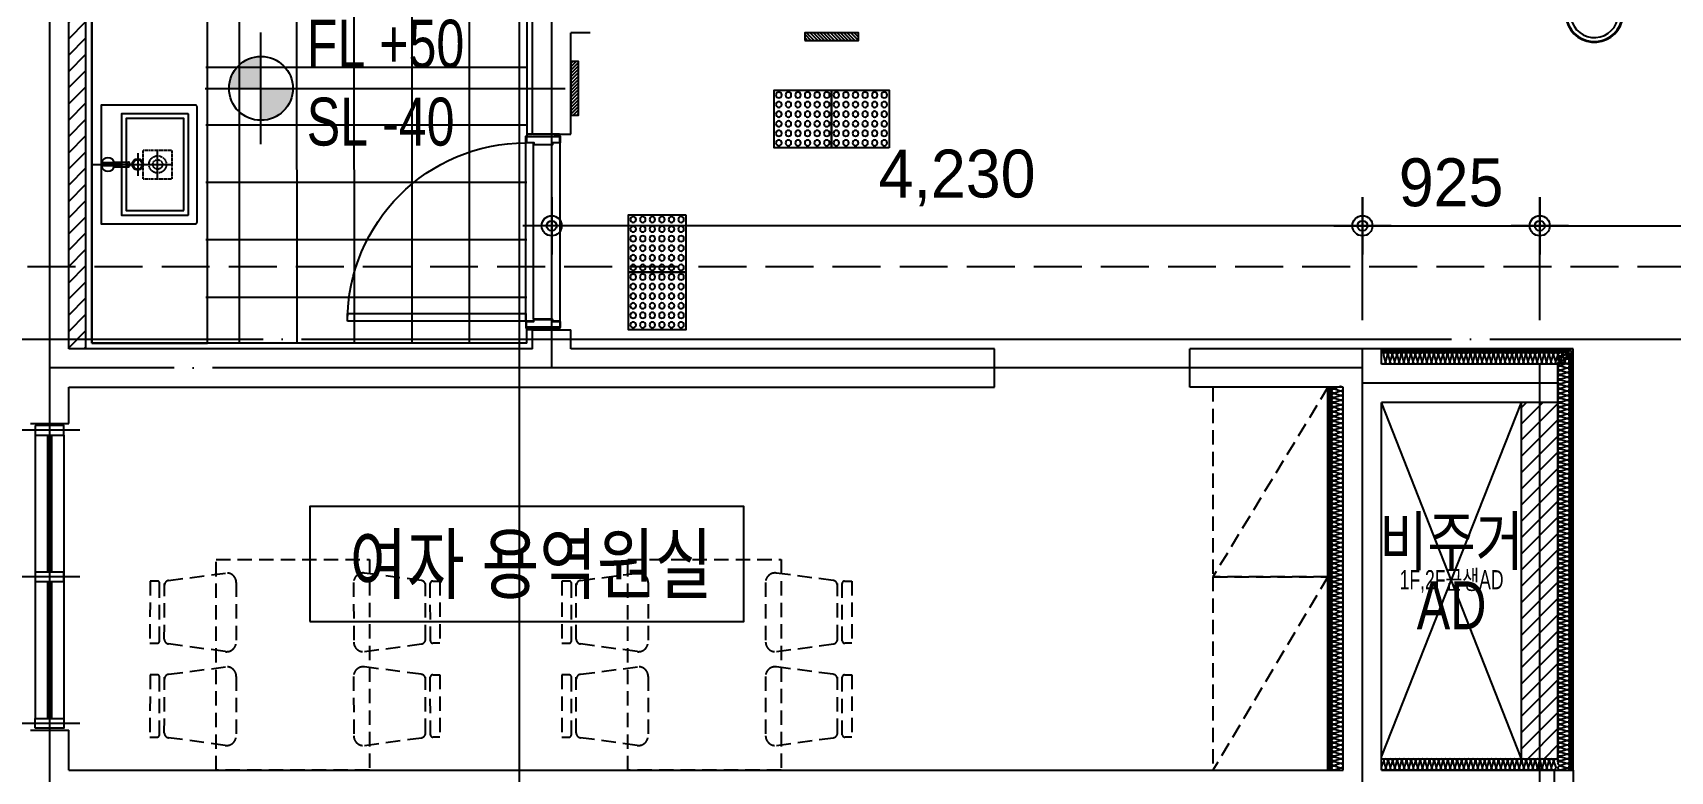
# Model space of a CAD drawing. Header units: millimetres. Extents: x 0 to 1390178, y 0 to 110113.
# Drawn here: x 523035 to 531578, y 28526 to 32381 of the extents above; entities that cross this region are included whole.
import ezdxf
from ezdxf.enums import TextEntityAlignment as Align
from ezdxf.xclip import XClip

# ---------------------------------------------------------------- set-up
doc = ezdxf.new("R2010")
doc.units = ezdxf.units.MM
doc.header["$LTSCALE"] = 100
doc.header["$XCLIPFRAME"] = 0
for name, pattern in [('HID2', [3.5, 2.5, -1]), ('X - 평면도$0$CEN', [62, 60, -1, 0, -1]), ('X - 평면도$0$HID', [1.5, 1, -0.5]), ('X - 평면도$0$HIDDEN', [0.375, 0.25, -0.125])]:
    doc.linetypes.add(name, pattern=pattern)
doc.layers.get('DEFPOINTS').update_dxf_attribs({"color": 145})
for name, color, linetype in [('AA-MKXS', 7, 'Continuous'), ('AA-XXXX-SYMB', 7, 'Continuous'), ('AA-XXXX-TEXT', 3, 'Continuous'), ('DIM', 7, 'Continuous'), ('ROM', 7, 'Continuous'), ('sm3', 3, 'HID2'), ('X - 평면도$0$$0$_led', 4, 'Continuous'), ('X - 평면도$0$A-ETC', 7, 'Continuous'), ('X - 평면도$0$A-FIN', 8, 'Continuous'), ('X - 평면도$0$A-INS', 9, 'Continuous'), ('X - 평면도$0$A-TILE', 253, 'Continuous'), ('X - 평면도$0$A-WALB', 3, 'Continuous'), ('X - 평면도$0$AA-DWXM-WIND', 4, 'Continuous'), ('X - 평면도$0$AA-WAXM-CONC', 2, 'Continuous'), ('X - 평면도$0$AA-XXXX-253', 253, 'Continuous'), ('X - 평면도$0$AA-XXXX-CNTL', 1, 'X - 평면도$0$CEN'), ('X - 평면도$0$AA-XXXX-FINL', 6, 'Continuous'), ('X - 평면도$0$AA-XXXX-FUR', 8, 'Continuous'), ('X - 평면도$0$AA-XXXX-PAT3', 8, 'Continuous'), ('X - 평면도$0$AA-XXXX-PATT', 8, 'Continuous'), ('X - 평면도$0$CEN', 1, 'X - 평면도$0$CEN'), ('X - 평면도$0$TOIL', 4, 'Continuous'), ('X - 평면도$0$점형블럭', 8, 'Continuous')]:
    doc.layers.add(name, color=color, linetype=linetype)
doc.layers.add('X - 평면도$0$A-door', color=4, linetype='Continuous', lineweight=25)
doc.layers.add('X - 평면도$0$A-GUIDE TEXT', color=67, linetype='Continuous', plot=False)
doc.layers.add('X - 평면도$0$DEFPOINT', color=163, linetype='Continuous', plot=False)
doc.styles.add('HAUD01', font='Dotum.ttf')
doc.styles.add('X - 평면도$0$HAUD01', font='Dotum.ttf')
doc.dimstyles.new('HAUD-80', dxfattribs={"dimscale": 100, "dimtxt": 2.5, "dimasz": 0.5, "dimexe": 0, "dimexo": 1.5, "dimgap": 1, "dimtad": 1, "dimdec": 0, "dimdsep": 46, "dimlunit": 6, "dimtxsty": 'HAUD01', "dimblk": 'Z_DOT', "dimcen": 2.5, "dimdle": 1.5, "dimclrd": 7, "dimclre": 7, "dimclrt": 4, "dimadec": 0, "dimazin": 0, "dimtfac": 1, "dimtdec": 0, "dimtix": 1, "dimtmove": 2, "dimatfit": 3, "dimfxl": 1, "dimtvp": 1, "dimtolj": 1, "dimtzin": 0, "dimarcsym": 0})
pattern_1 = [(45, (0, 3e-11), (-42.426407, 42.426407), [])]

# ---------------------------------------------------------------- blocks, each defined once
blk = doc.blocks.new('X - 평면도$0$A$C0632bc23')
at = {"layer": 'X - 평면도$0$AA-XXXX-PAT3', "linetype": 'X - 평면도$0$HIDDEN', "ltscale": 3}
for points in [[(75.7, 966, -0.375902), (97.4, 990.7), (394.2, 1029.6, -0.453592), (450.7, 979.9), (450, 669.2, -0.453592), (393.3, 619.7), (96.7, 659.9, -0.375902), (75, 684.8), (75.7, 975.4)], [(1437.8, 966, 0.375902), (1416, 990.7), (1119.2, 1029.6, 0.453592), (1062.7, 979.9), (1063.4, 669.2, 0.453592), (1120.1, 619.7), (1416.7, 659.9, 0.375902), (1438.4, 684.8), (1437.7, 975.4)], [(75.7, 476.3, -0.375902), (97.4, 501), (394.2, 539.9, -0.453592), (450.7, 490.2), (450, 179.5, -0.453592), (393.3, 130), (96.7, 170.2, -0.375902), (75, 195.1), (75.7, 485.7)], [(1437.8, 476.3, 0.375902), (1416, 501), (1119.2, 539.9, 0.453592), (1062.7, 490.2), (1063.4, 179.5, 0.453592), (1120.1, 130), (1416.7, 170.2, 0.375902), (1438.4, 195.1), (1437.7, 485.7)]]:
    blk.add_lwpolyline(points, format="xyb", dxfattribs=at)
blk.add_lwpolyline([(344.9, 0), (344.9, 1100), (1144.9, 1100), (1144.9, 0)], close=True, dxfattribs=at)
for points in [[(50.7, 975.4, 0.414214), (38.2, 988), (0.7, 988), (0, 663), (37.5, 663, 0.414214), (50, 675.4)], [(1462.7, 975.4, -0.414214), (1475.2, 988), (1512.7, 988), (1513.4, 663), (1475.9, 663, -0.414214), (1463.4, 675.4)], [(50.7, 485.7, 0.414214), (38.2, 498.3), (0.7, 498.4), (0, 173.4), (37.5, 173.3, 0.414214), (50, 185.7)], [(1462.7, 485.7, -0.414214), (1475.2, 498.3), (1512.7, 498.4), (1513.4, 173.4), (1475.9, 173.3, -0.414214), (1463.4, 185.7)]]:
    blk.add_lwpolyline(points, format="xyb", close=True, dxfattribs=at)
blk = doc.blocks.new('X - 평면도$0$A$C6B957963')
at = {"layer": 'X - 평면도$0$AA-XXXX-PAT3', "linetype": 'X - 평면도$0$HIDDEN', "ltscale": 3}
for points in [[(75.7, 966, -0.375902), (97.4, 990.7), (394.2, 1029.6, -0.453592), (450.7, 979.9), (450, 669.2, -0.453592), (393.3, 619.7), (96.7, 659.9, -0.375902), (75.1, 684.8), (75.7, 975.4)], [(1437.8, 966, 0.375902), (1416, 990.7), (1119.2, 1029.6, 0.453592), (1062.7, 979.9), (1063.4, 669.2, 0.453592), (1120.1, 619.7), (1416.8, 659.9, 0.375902), (1438.4, 684.8), (1437.7, 975.4)], [(75.7, 476.3, -0.375902), (97.4, 501), (394.2, 539.9, -0.453592), (450.7, 490.2), (450, 179.5, -0.453592), (393.3, 130), (96.7, 170.2, -0.375902), (75.1, 195.1), (75.7, 485.7)], [(1437.8, 476.3, 0.375902), (1416, 501), (1119.2, 539.9, 0.453592), (1062.7, 490.2), (1063.4, 179.5, 0.453592), (1120.1, 130), (1416.8, 170.2, 0.375902), (1438.4, 195.1), (1437.7, 485.7)]]:
    blk.add_lwpolyline(points, format="xyb", dxfattribs=at)
blk.add_lwpolyline([(344.9, 0), (344.9, 1100), (1144.9, 1100), (1144.9, 0)], close=True, dxfattribs=at)
for points in [[(50.7, 975.4, 0.414214), (38.2, 988), (0.7, 988), (0, 663), (37.5, 663, 0.414214), (50, 675.4)], [(1462.7, 975.4, -0.414214), (1475.2, 988), (1512.7, 988), (1513.4, 663), (1475.9, 663, -0.414214), (1463.4, 675.4)], [(50.7, 485.7, 0.414214), (38.2, 498.3), (0.7, 498.4), (0, 173.4), (37.5, 173.3, 0.414214), (50, 185.7)], [(1462.7, 485.7, -0.414214), (1475.2, 498.3), (1512.7, 498.4), (1513.4, 173.4), (1475.9, 173.3, -0.414214), (1463.4, 185.7)]]:
    blk.add_lwpolyline(points, format="xyb", close=True, dxfattribs=at)
blk = doc.blocks.new('X - 평면도$0$insul1')
blk.add_lwpolyline([(0, 0.25, 1.344031), (0.35, 0.25), (0.2, 0.75, -1.344031), (0.55, 0.75), (0.4, 0.25)], format="xyb")
blk = doc.blocks.new('X - 평면도$0$A$C4D1409A3')
at = {"layer": 'X - 평면도$0$점형블럭', "color": 9}
blk.add_lwpolyline([(0, 0), (300, 0), (300, 300), (0, 300)], close=True, dxfattribs=at)
at = {"layer": 'X - 평면도$0$점형블럭', "color": 252}
for centre in [(25, 275), (75, 275), (125, 275), (175, 275), (225, 275), (275, 275), (25, 225), (25, 175), (75, 225), (75, 175), (125, 225), (125, 175), (175, 225), (175, 175), (225, 225), (225, 175), (275, 225), (275, 175), (25, 125), (25, 75), (75, 125), (75, 75), (125, 125), (125, 75), (175, 125), (175, 75), (225, 125), (225, 75), (275, 125), (275, 75), (25, 25), (75, 25), (125, 25), (175, 25), (225, 25), (275, 25)]:
    blk.add_circle(centre, 15, dxfattribs=at)
blk = doc.blocks.new('X - 평면도$0$2F PL')
at = {"layer": 'X - 평면도$0$AA-WAXM-CONC'}
for p, q in [((-44167.2, 13420.9), (-44167.2, 19280.9)), ((-41747.2, 14540.9), (-41747.2, 19020.9)), ((-41447.2, 15070.9), (-41547.2, 15070.9)), ((-41547.2, 14540.9), (-41547.2, 15070.9)), ((-41747.2, 14540.9), (-41547.2, 14540.9)), ((-41747.2, 13420.9), (-41747.2, 13520.9)), ((-41747.2, 13520.9), (-41547.2, 13520.9)), ((-41547.2, 13420.9), (-41547.2, 13520.9)), ((-41747.2, 13420.9), (-44167.2, 13420.9)), ((-39337.2, 13420.9), (-41547.2, 13420.9)), ((-39337.2, 13220.9), (-39337.2, 13420.9)), ((-37317.2, 13420.9), (-38317.2, 13420.9)), ((-38317.2, 13220.9), (-38317.2, 13420.9)), ((-37317.2, 13340.9), (-37317.2, 13420.9)), ((-36397.2, 13340.9), (-37317.2, 13340.9)), ((-36397.2, 13140.9), (-36397.2, 13340.9)), ((-44167.2, 13220.9), (-39337.2, 13220.9)), ((-44167.2, 13030.9), (-44167.2, 13220.9)), ((-37517.2, 13220.9), (-38317.2, 13220.9)), ((-37517.2, 11220.9), (-37517.2, 13220.9)), ((-37317.2, 11220.9), (-37317.2, 13140.9)), ((-36397.2, 13140.9), (-37317.2, 13140.9)), ((-44367.2, 13030.9), (-44167.2, 13030.9)), ((-44367.2, 11430.9), (-44167.2, 11430.9)), ((-44167.2, 11220.9), (-44167.2, 11430.9)), ((-44167.2, 11220.9), (-42807.2, 11220.9)), ((-40817.2, 11220.9), (-37517.2, 11220.9)), ((-37317.2, 11220.9), (-36317.2, 11220.9)), ((-36317.2, 11220.9), (-36317.2, 10920.9))]:
    blk.add_line(p, q, dxfattribs=at)
blk = doc.blocks.new('X - 평면도$0$2F_COL')
at = {"layer": 'X - 평면도$0$AA-WAXM-CONC'}
blk.add_line((-86178, -44676.9), (-84178, -44676.9), dxfattribs=at)
blk = doc.blocks.new('X - 평면도$0$$0$20201005.211729')
at = {"layer": 'X - 평면도$0$$0$_led'}
h = blk.add_hatch(dxfattribs=at)
h.set_pattern_fill('ANSI31', color=256, scale=100, angle=180, style=0)
h.set_pattern_definition([(135, (6492677.78, 1750075.901), (8.838834765, 8.838834765), [])])
h.paths.add_polyline_path([(0, -40), (0, 0), (280, 0), (280, -40)])
blk.add_lwpolyline([(280, 0), (0, 0), (0, -40), (280, -40)], close=True, dxfattribs=at)
blk = doc.blocks.new('X - 평면도$0$A$Cc24bd8dd')
at = {"layer": 'X - 평면도$0$TOIL', "linetype": 'Continuous'}
for p, q in [((-225.1, 5.5), (-293.2, 5.5)), ((-226.3, 9.5), (-151.7, 9.5)), ((-224.2, 5.5), (-225.1, 5.5)), ((-224.2, -10.5), (-224.2, 5.5)), ((-190.2, 2), (-224.2, 2)), ((-190.2, 2), (-190.2, -7)), ((-225.1, -10.5), (-293.2, -10.5)), ((-226.3, -14.5), (-151.7, -14.5)), ((-224.2, -10.5), (-225.1, -10.5)), ((-190.2, -7), (-224.2, -7))]:
    blk.add_line(p, q, dxfattribs=at)
at = {"layer": 'X - 평면도$0$TOIL', "color": 1, "linetype": 'Continuous'}
for p, q in [((-103.9, 56.6), (-103.9, -61.5)), ((-349.2, -2.5), (-44.9, -2.5))]:
    blk.add_line(p, q, dxfattribs=at)
at = {"layer": 'X - 평면도$0$TOIL', "linetype": 'Continuous'}
for points in [[(205.8, -302.5), (205.8, 297.5), (205.8, 298.7), (205.5, 299.9), (205.2, 301.1), (204.7, 302.2), (204.1, 303.2), (203.3, 304.1), (202.5, 305), (201.5, 305.7), (200.5, 306.4), (199.4, 306.9), (198.2, 307.2), (197, 307.4), (195.8, 307.5), (-294.2, 307.5), (-294.2, -312.5), (195.8, -312.5), (197, -312.4), (198.2, -312.2), (199.4, -311.8), (200.5, -311.3), (201.5, -310.7), (202.5, -310), (203.3, -309.1), (204.1, -308.2), (204.7, -307.1), (205.2, -306), (205.5, -304.9), (205.8, -303.7), (205.8, -302.5)], [(160.8, -262.5), (160.8, 257.5), (160.8, 258.1), (160.7, 258.7), (160.5, 259.3), (160.3, 259.8), (159.9, 260.3), (159.6, 260.8), (159.1, 261.3), (158.7, 261.6), (158.1, 261.9), (157.6, 262.2), (157, 262.4), (156.4, 262.5), (155.8, 262.5), (-189.1, 262.5), (-189.1, -267.5), (155.8, -267.5), (156.4, -267.5), (157, -267.3), (157.6, -267.2), (158.1, -266.9), (158.7, -266.6), (159.1, -266.2), (159.6, -265.8), (159.9, -265.3), (160.3, -264.8), (160.5, -264.3), (160.7, -263.7), (160.8, -263.1), (160.8, -262.5)], [(135.8, -242.5), (135.8, 237.5), (-164.1, 237.5), (-164.1, -242.5), (135.8, -242.5)]]:
    blk.add_lwpolyline(points, dxfattribs=at)
for centre, radius in [((-104, -2.5), 29), ((-103.9, -2.5), 24)]:
    blk.add_circle(centre, radius, dxfattribs=at)
for centre, radius, start, end in [((-259.2, -2.5), 35, 13.21293, 166.78697), ((-175.5, -2.5), 19, 320.75387, 39.24603), ((-151.7, 4.5), 5, 25.2604, 89.99995), ((-161.2, -2.5), 16.7, 326.84543, 33.15447), ((-259.2, -2.5), 35, 193.21293, 346.78697), ((-151.7, -9.5), 5, 269.99995, 334.7395)]:
    blk.add_arc(centre, radius, start, end, dxfattribs=at)
blk = doc.blocks.new('X - 평면도$0$A$C7ef311cd')
at = {"layer": 'X - 평면도$0$A-ETC', "linetype": 'X - 평면도$0$HID', "ltscale": 0.05}
for p, q in [((29, 77.5), (179, 77.5)), ((29, -72.5), (29, 77.5)), ((179, -72.5), (179, 77.5)), ((29, -72.5), (179, -72.5))]:
    blk.add_line(p, q, dxfattribs=at)
at = {"layer": 'X - 평면도$0$A-ETC', "color": 1, "linetype": 'Continuous', "ltscale": 0.05}
for p, q in [((29, 2.5), (179, 2.5)), ((104, -72.5), (104, 77.5))]:
    blk.add_line(p, q, dxfattribs=at)
at = {"layer": 'X - 평면도$0$A-ETC', "linetype": 'X - 평면도$0$HID', "ltscale": 0.05}
for radius in [45, 25]:
    blk.add_circle((104, 2.5), radius, dxfattribs=at)
blk = doc.blocks.new('X - 평면도$0$D1000')
at = {"layer": 'X - 평면도$0$A-door', "color": 9}
for p, q in [((0, 0), (0, -930)), ((180, 0), (180, -930)), ((40, -10), (40, -920))]:
    blk.add_line(p, q, dxfattribs=at)
at = {"layer": 'X - 평면도$0$A-door'}
for points in [[(-930, 0), (-930, -40), (0, -40), (0, 0)], [(30, 33.4), (1.6, 33.4), (1.6, 1.6), (41.6, 1.6), (41.6, -8.4), (138.4, -8.4), (138.4, 1.6), (178.4, 1.6), (178.4, 33.4), (150, 33.4), (150, 35), (180, 35), (180, 0), (140, 0), (140, -10), (40, -10), (40, 0), (0, 0), (0, 35), (30, 35)], [(30, -963.4), (1.6, -963.4), (1.6, -931.6), (41.6, -931.6), (41.6, -921.6), (138.4, -921.6), (138.4, -931.6), (178.4, -931.6), (178.4, -963.4), (150, -963.4), (150, -965), (180, -965), (180, -930), (140, -930), (140, -920), (40, -920), (40, -930), (0, -930), (0, -965), (30, -965)]]:
    blk.add_lwpolyline(points, close=True, dxfattribs=at)
at = {"layer": 'X - 평면도$0$A-door', "color": 8}
for points in [[(1.6, 1.6), (1.6, 33.4), (178.4, 33.4), (178.4, 1.6), (176.8, 1.6), (176.8, 31.8), (3.2, 31.8), (3.2, 1.6)], [(1.6, -931.6), (1.6, -963.4), (178.4, -963.4), (178.4, -931.6), (176.8, -931.6), (176.8, -961.8), (3.2, -961.8), (3.2, -931.6)]]:
    blk.add_lwpolyline(points, close=True, dxfattribs=at)
at = {"layer": 'X - 평면도$0$A-door', "color": 1}
blk.add_arc((0, 0), 930, 180, 270, dxfattribs=at)
at = {"layer": 'X - 평면도$0$A-GUIDE TEXT'}
for p, q in [((175, 45), (5, 45)), ((175, -975), (5, -975))]:
    blk.add_line(p, q, dxfattribs=at)
blk = doc.blocks.new('X - 평면도', base_point=(-475.4, -286.7))
at = {"layer": 'X - 평면도$0$AA-XXXX-PATT'}
h = blk.add_hatch(dxfattribs=at)
h.set_pattern_fill('_USER', color=256, scale=60, angle=45, style=0, pattern_type=0)
h.set_pattern_definition(pattern_1)
h.paths.add_polyline_path([(795522, 52323.1), (795522, 52413.1), (794472.1, 52413.1), (794472, 46623.1), (794562, 46623.1), (794562, 52323.1)])
h = blk.add_hatch(dxfattribs=at)
h.set_pattern_fill('_USER', color=256, scale=60, angle=45, style=0, pattern_type=0)
h.set_pattern_definition(pattern_1)
h.paths.add_polyline_path([(802242, 46343.1), (802051.6, 46343.1), (802052, 44483.1), (802242, 44483.1)])
at = {"layer": 'X - 평면도$0$A-FIN'}
for p, q in [((794592, 46653.1), (794592, 52293.1)), ((796862, 46653.1), (796862, 46733.1)), ((796862, 46653.1), (794592, 46653.1)), ((802322, 46623.1), (801322, 46623.1)), ((802312, 46613.1), (801322, 46613.1)), ((802312, 44423.1), (802312, 46613.1)), ((802322, 44423.1), (802322, 46623.1)), ((801042, 44423.1), (801042, 46423.1)), ((801052, 44423.1), (801052, 46423.1))]:
    blk.add_line(p, q, dxfattribs=at)
blk.add_lwpolyline([(794592, 52293.1), (795492, 52293.1), (795492, 52193.1), (796862, 52193.1), (796862, 47731.5)], dxfattribs=at)
at = {"layer": 'X - 평면도$0$A-INS'}
for p, q in [((802302, 46603.1), (801322, 46603.1)), ((802302, 44423.1), (802302, 46603.1)), ((801062, 44423.1), (801062, 46423.1)), ((801322, 44483.1), (802052, 44483.1))]:
    blk.add_line(p, q, dxfattribs=at)
for points in [[(802302, 46603.1, 0.500912), (802291.3, 46588.9), (802300.6, 46557.3, -1.337394), (802279.3, 46557.3), (802288.6, 46588.9, 1.337394), (802267.3, 46588.9), (802276.6, 46557.3, -1.337394), (802255.3, 46557.3), (802264.6, 46588.9, 1.337394), (802243.3, 46588.9), (802252.6, 46557.3, -1.337394), (802231.3, 46557.3), (802240.6, 46588.9, 1.337394), (802219.3, 46588.9), (802228.6, 46557.3, -1.337394), (802207.3, 46557.3), (802216.6, 46588.9, 1.337394), (802195.3, 46588.9), (802204.6, 46557.3, -1.337394), (802183.3, 46557.3), (802192.6, 46588.9, 1.337394), (802171.3, 46588.9), (802180.6, 46557.3, -1.337394), (802159.3, 46557.3), (802168.6, 46588.9, 1.337394), (802147.3, 46588.9), (802156.6, 46557.3, -1.337394), (802135.3, 46557.3), (802144.6, 46588.9, 1.337394), (802123.3, 46588.9), (802132.6, 46557.3, -1.337394), (802111.3, 46557.3), (802120.6, 46588.9, 1.337394), (802099.3, 46588.9), (802108.6, 46557.3, -1.337394), (802087.3, 46557.3), (802096.6, 46588.9, 1.337394), (802075.3, 46588.9), (802084.6, 46557.3, -1.337394), (802063.3, 46557.3), (802072.6, 46588.9, 1.337394), (802051.3, 46588.9), (802060.6, 46557.3, -1.337394), (802039.3, 46557.3), (802048.6, 46588.9, 1.337394), (802027.3, 46588.9), (802036.6, 46557.3, -1.337394), (802015.3, 46557.3), (802024.6, 46588.9, 1.337394), (802003.3, 46588.9), (802012.6, 46557.3, -1.337394), (801991.3, 46557.3), (802000.6, 46588.9, 1.337394), (801979.3, 46588.9), (801988.6, 46557.3, -1.337394), (801967.3, 46557.3), (801976.6, 46588.9, 1.337394), (801955.3, 46588.9), (801964.6, 46557.3, -1.337394), (801943.3, 46557.3), (801952.6, 46588.9, 1.337394), (801931.3, 46588.9), (801940.6, 46557.3, -1.337394), (801919.3, 46557.3), (801928.6, 46588.9, 1.337394), (801907.3, 46588.9), (801916.6, 46557.3, -1.337394), (801895.3, 46557.3), (801904.6, 46588.9, 1.337394), (801883.3, 46588.9), (801892.6, 46557.3, -1.337394), (801871.3, 46557.3), (801880.6, 46588.9, 1.337394), (801859.3, 46588.9), (801868.6, 46557.3, -1.337394), (801847.3, 46557.3), (801856.6, 46588.9, 1.337394), (801835.3, 46588.9), (801844.6, 46557.3, -1.337394), (801823.3, 46557.3), (801832.6, 46588.9, 1.337394), (801811.3, 46588.9), (801820.6, 46557.3, -1.337394), (801799.3, 46557.3), (801808.6, 46588.9, 1.337394), (801787.3, 46588.9), (801796.6, 46557.3, -1.337394), (801775.3, 46557.3), (801784.6, 46588.9, 1.337394), (801763.3, 46588.9), (801772.6, 46557.3, -1.337394), (801751.3, 46557.3), (801760.6, 46588.9, 1.337394), (801739.3, 46588.9), (801748.6, 46557.3, -1.337394), (801727.3, 46557.3), (801736.6, 46588.9, 1.337394), (801715.3, 46588.9), (801724.6, 46557.3, -1.337394), (801703.3, 46557.3), (801712.6, 46588.9, 1.337394), (801691.3, 46588.9), (801700.6, 46557.3, -1.337394), (801679.3, 46557.3), (801688.6, 46588.9, 1.337394), (801667.3, 46588.9), (801676.6, 46557.3, -1.337394), (801655.3, 46557.3), (801664.6, 46588.9, 1.337394), (801643.3, 46588.9), (801652.6, 46557.3, -1.337394), (801631.3, 46557.3), (801640.6, 46588.9, 1.337394), (801619.3, 46588.9), (801628.6, 46557.3, -1.337394), (801607.3, 46557.3), (801616.6, 46588.9, 1.337394), (801595.3, 46588.9), (801604.6, 46557.3, -1.337394), (801583.3, 46557.3), (801592.6, 46588.9, 1.337394), (801571.3, 46588.9), (801580.6, 46557.3, -1.337394), (801559.3, 46557.3), (801568.6, 46588.9, 1.337394), (801547.3, 46588.9), (801556.6, 46557.3, -1.337394), (801535.3, 46557.3), (801544.6, 46588.9, 1.337394), (801523.3, 46588.9), (801532.6, 46557.3, -1.337394), (801511.3, 46557.3), (801520.6, 46588.9, 1.337394), (801499.3, 46588.9), (801508.6, 46557.3, -1.337394), (801487.3, 46557.3), (801496.6, 46588.9, 1.337394), (801475.3, 46588.9), (801484.6, 46557.3, -1.337394), (801463.3, 46557.3), (801472.6, 46588.9, 1.337394), (801451.3, 46588.9), (801460.6, 46557.3, -1.337394), (801439.3, 46557.3), (801448.6, 46588.9, 1.337394), (801427.3, 46588.9), (801436.6, 46557.3, -1.337394), (801415.3, 46557.3), (801424.6, 46588.9, 1.337394), (801403.3, 46588.9), (801412.6, 46557.3, -1.337394), (801391.3, 46557.3), (801400.6, 46588.9, 1.337394), (801379.3, 46588.9), (801388.6, 46557.3, -1.337394), (801367.3, 46557.3), (801376.6, 46588.9, 1.337394), (801355.3, 46588.9), (801364.6, 46557.3, -1.337394), (801343.3, 46557.3), (801352.6, 46588.9, 1.337394), (801331.3, 46588.9), (801340.6, 46557.3, -0.785097), (801322, 46546.5, -0.785097)], [(802302, 44423.1, 0.500912), (802287.7, 44433.8), (802256.2, 44424.5, -1.337395), (802256.2, 44445.8), (802287.7, 44436.5, 1.337395), (802287.7, 44457.8), (802256.2, 44448.5, -1.337394), (802256.2, 44469.8), (802287.7, 44460.5, 1.337394), (802287.7, 44481.8), (802256.2, 44472.5, -1.337395), (802256.2, 44493.8), (802287.7, 44484.5, 1.337395), (802287.7, 44505.8), (802256.2, 44496.5, -1.337394), (802256.2, 44517.8), (802287.7, 44508.5, 1.337394), (802287.7, 44529.8), (802256.2, 44520.5, -1.337395), (802256.2, 44541.8), (802287.7, 44532.5, 1.337394), (802287.7, 44553.8), (802256.2, 44544.5, -1.337394), (802256.2, 44565.8), (802287.7, 44556.5, 1.337394), (802287.7, 44577.8), (802256.2, 44568.5, -1.337395), (802256.2, 44589.8), (802287.7, 44580.5, 1.337394), (802287.7, 44601.8), (802256.2, 44592.5, -1.337394), (802256.2, 44613.8), (802287.7, 44604.5, 1.337394), (802287.7, 44625.8), (802256.2, 44616.5, -1.337395), (802256.2, 44637.8), (802287.7, 44628.5, 1.337394), (802287.7, 44649.8), (802256.2, 44640.5, -1.337394), (802256.2, 44661.8), (802287.7, 44652.5, 1.337395), (802287.7, 44673.8), (802256.2, 44664.5, -1.337395), (802256.2, 44685.8), (802287.7, 44676.5, 1.337394), (802287.7, 44697.8), (802256.2, 44688.5, -1.337394), (802256.2, 44709.8), (802287.7, 44700.5, 1.337395), (802287.7, 44721.8), (802256.2, 44712.5, -1.337395), (802256.2, 44733.8), (802287.7, 44724.5, 1.337394), (802287.7, 44745.8), (802256.2, 44736.5, -1.337394), (802256.2, 44757.8), (802287.7, 44748.5, 1.337395), (802287.7, 44769.8), (802256.2, 44760.5, -1.337395), (802256.2, 44781.8), (802287.7, 44772.5, 1.337394), (802287.7, 44793.8), (802256.2, 44784.5, -1.337394), (802256.2, 44805.8), (802287.7, 44796.5, 1.337395), (802287.7, 44817.8), (802256.2, 44808.5, -1.337395), (802256.2, 44829.8), (802287.7, 44820.5, 1.337394), (802287.7, 44841.8), (802256.2, 44832.5, -1.337394), (802256.2, 44853.8), (802287.7, 44844.5, 1.337395), (802287.7, 44865.8), (802256.2, 44856.5, -1.337395), (802256.2, 44877.8), (802287.7, 44868.5, 1.337394), (802287.7, 44889.8), (802256.2, 44880.5, -1.337394), (802256.2, 44901.8), (802287.7, 44892.5, 1.337395), (802287.7, 44913.8), (802256.2, 44904.5, -1.337394), (802256.2, 44925.8), (802287.7, 44916.5, 1.337394), (802287.7, 44937.8), (802256.2, 44928.5, -1.337394), (802256.2, 44949.8), (802287.7, 44940.5, 1.337395), (802287.7, 44961.8), (802256.2, 44952.5, -1.337394), (802256.2, 44973.8), (802287.7, 44964.5, 1.337394), (802287.7, 44985.8), (802256.2, 44976.5, -1.337395), (802256.2, 44997.8), (802287.7, 44988.5, 1.337395), (802287.7, 45009.8), (802256.2, 45000.5, -1.337394), (802256.2, 45021.8), (802287.7, 45012.5, 1.337394), (802287.7, 45033.8), (802256.2, 45024.5, -1.337395), (802256.2, 45045.8), (802287.7, 45036.5, 1.337395), (802287.7, 45057.8), (802256.2, 45048.5, -1.337394), (802256.2, 45069.8), (802287.7, 45060.5, 1.337394), (802287.7, 45081.8), (802256.2, 45072.5, -1.337395), (802256.2, 45093.8), (802287.7, 45084.5, 1.337395), (802287.7, 45105.8), (802256.2, 45096.5, -1.337394), (802256.2, 45117.8), (802287.7, 45108.5, 1.337394), (802287.7, 45129.8), (802256.2, 45120.5, -1.337395), (802256.2, 45141.8), (802287.7, 45132.5, 1.337395), (802287.7, 45153.8), (802256.2, 45144.5, -1.337394), (802256.2, 45165.8), (802287.7, 45156.5, 1.337394), (802287.7, 45177.8), (802256.2, 45168.5, -1.337395), (802256.2, 45189.8), (802287.7, 45180.5, 1.337395), (802287.7, 45201.8), (802256.2, 45192.5, -1.337394), (802256.2, 45213.8), (802287.7, 45204.5, 1.337394), (802287.7, 45225.8), (802256.2, 45216.5, -1.337395), (802256.2, 45237.8), (802287.7, 45228.5, 1.337394), (802287.7, 45249.8), (802256.2, 45240.5, -1.337394), (802256.2, 45261.8), (802287.7, 45252.5, 1.337394), (802287.7, 45273.8), (802256.2, 45264.5, -1.337395), (802256.2, 45285.8), (802287.7, 45276.5, 1.337394), (802287.7, 45297.8), (802256.2, 45288.5, -1.337394), (802256.2, 45309.8), (802287.7, 45300.5, 1.337395), (802287.7, 45321.8), (802256.2, 45312.5, -1.337395), (802256.2, 45333.8), (802287.7, 45324.5, 1.337394), (802287.7, 45345.8), (802256.2, 45336.5, -1.337394), (802256.2, 45357.8), (802287.7, 45348.5, 1.337395), (802287.7, 45369.8), (802256.2, 45360.5, -1.337395), (802256.2, 45381.8), (802287.7, 45372.5, 1.337394), (802287.7, 45393.8), (802256.2, 45384.5, -1.337394), (802256.2, 45405.8), (802287.7, 45396.5, 1.337395), (802287.7, 45417.8), (802256.2, 45408.5, -1.337395), (802256.2, 45429.8), (802287.7, 45420.5, 1.337394), (802287.7, 45441.8), (802256.2, 45432.5, -1.337394), (802256.2, 45453.8), (802287.7, 45444.5, 1.337395), (802287.7, 45465.8), (802256.2, 45456.5, -1.337395), (802256.2, 45477.8), (802287.7, 45468.5, 1.337394), (802287.7, 45489.8), (802256.2, 45480.5, -1.337394), (802256.2, 45501.8), (802287.7, 45492.5, 1.337395), (802287.7, 45513.8), (802256.2, 45504.5, -1.337395), (802256.2, 45525.8), (802287.7, 45516.5, 1.337394), (802287.7, 45537.8), (802256.2, 45528.5, -1.337394), (802256.2, 45549.8), (802287.7, 45540.5, 1.337395), (802287.7, 45561.8), (802256.2, 45552.5, -1.337394), (802256.2, 45573.8), (802287.7, 45564.5, 1.337394), (802287.7, 45585.8), (802256.2, 45576.5, -1.337394), (802256.2, 45597.8), (802287.7, 45588.5, 1.337395), (802287.7, 45609.8), (802256.2, 45600.5, -1.337394), (802256.2, 45621.8), (802287.7, 45612.5, 1.337394), (802287.7, 45633.8), (802256.2, 45624.5, -1.337395), (802256.2, 45645.8), (802287.7, 45636.5, 1.337395), (802287.7, 45657.8), (802256.2, 45648.5, -1.337394), (802256.2, 45669.8), (802287.7, 45660.5, 1.337394), (802287.7, 45681.8), (802256.2, 45672.5, -1.337395), (802256.2, 45693.8), (802287.7, 45684.5, 1.337395), (802287.7, 45705.8), (802256.2, 45696.5, -1.337394), (802256.2, 45717.8), (802287.7, 45708.5, 1.337394), (802287.7, 45729.8), (802256.2, 45720.5, -1.337395), (802256.2, 45741.8), (802287.7, 45732.5, 1.337395), (802287.7, 45753.8), (802256.2, 45744.5, -1.337394), (802256.2, 45765.8), (802287.7, 45756.5, 1.337394), (802287.7, 45777.8), (802256.2, 45768.5, -1.337395), (802256.2, 45789.8), (802287.7, 45780.5, 1.337395), (802287.7, 45801.8), (802256.2, 45792.5, -1.337394), (802256.2, 45813.8), (802287.7, 45804.5, 1.337394), (802287.7, 45825.8), (802256.2, 45816.5, -1.337395), (802256.2, 45837.8), (802287.7, 45828.5, 1.337395), (802287.7, 45849.8), (802256.2, 45840.5, -1.337394), (802256.2, 45861.8), (802287.7, 45852.5, 1.337394), (802287.7, 45873.8), (802256.2, 45864.5, -1.337395), (802256.2, 45885.8), (802287.7, 45876.5, 1.337394), (802287.7, 45897.8), (802256.2, 45888.5, -1.337394), (802256.2, 45909.8), (802287.7, 45900.5, 1.337394), (802287.7, 45921.8), (802256.2, 45912.5, -1.337395), (802256.2, 45933.8), (802287.7, 45924.5, 1.337394), (802287.7, 45945.8), (802256.2, 45936.5, -1.337394), (802256.2, 45957.8), (802287.7, 45948.5, 1.337395), (802287.7, 45969.8), (802256.2, 45960.5, -1.337395), (802256.2, 45981.8), (802287.7, 45972.5, 1.337394), (802287.7, 45993.8), (802256.2, 45984.5, -1.337394), (802256.2, 46005.8), (802287.7, 45996.5, 1.337395), (802287.7, 46017.8), (802256.2, 46008.5, -1.337395), (802256.2, 46029.8), (802287.7, 46020.5, 1.337394), (802287.7, 46041.8), (802256.2, 46032.5, -1.337394), (802256.2, 46053.8), (802287.7, 46044.5, 1.337395), (802287.7, 46065.8), (802256.2, 46056.5, -1.337395), (802256.2, 46077.8), (802287.7, 46068.5, 1.337394), (802287.7, 46089.8), (802256.2, 46080.5, -1.337394), (802256.2, 46101.8), (802287.7, 46092.5, 1.337395), (802287.7, 46113.8), (802256.2, 46104.5, -1.337395), (802256.2, 46125.8), (802287.7, 46116.5, 1.337394), (802287.7, 46137.8), (802256.2, 46128.5, -1.337394), (802256.2, 46149.8), (802287.7, 46140.5, 1.337395), (802287.7, 46161.8), (802256.2, 46152.5, -1.337395), (802256.2, 46173.8), (802287.7, 46164.5, 1.337394), (802287.7, 46185.8), (802256.2, 46176.5, -1.337394), (802256.2, 46197.8), (802287.7, 46188.5, 1.337395), (802287.7, 46209.8), (802256.2, 46200.5, -1.337394), (802256.2, 46221.8), (802287.7, 46212.5, 1.337394), (802287.7, 46233.8), (802256.2, 46224.5, -1.337394), (802256.2, 46245.8), (802287.7, 46236.5, 1.337395), (802287.7, 46257.8), (802256.2, 46248.5, -1.337394), (802256.2, 46269.8), (802287.7, 46260.5, 1.337394), (802287.7, 46281.8), (802256.2, 46272.5, -1.337394), (802256.2, 46293.8), (802287.7, 46284.5, 1.337395), (802287.7, 46305.8), (802256.2, 46296.5, -1.337394), (802256.2, 46317.8), (802287.7, 46308.5, 1.337394), (802287.7, 46329.8), (802256.2, 46320.5, -1.337395), (802256.2, 46341.8), (802287.7, 46332.5, 1.337395), (802287.7, 46353.8), (802256.2, 46344.5, -1.337394), (802256.2, 46365.8), (802287.7, 46356.5, 1.337394), (802287.7, 46377.8), (802256.2, 46368.5, -1.337395), (802256.2, 46389.8), (802287.7, 46380.5, 1.337395), (802287.7, 46401.8), (802256.2, 46392.5, -1.337394), (802256.2, 46413.8), (802287.7, 46404.5, 1.337394), (802287.7, 46425.8), (802256.2, 46416.5, -1.337395), (802256.2, 46437.8), (802287.7, 46428.5, 1.337395), (802287.7, 46449.8), (802256.2, 46440.5, -1.337394), (802256.2, 46461.8), (802287.7, 46452.5, 1.337394), (802287.7, 46473.8), (802256.2, 46464.5, -1.337395), (802256.2, 46485.8), (802287.7, 46476.5, 1.337395), (802287.7, 46497.8), (802256.2, 46488.5, -1.337394), (802256.2, 46509.8), (802287.7, 46500.5, 1.337394), (802287.7, 46521.8), (802256.2, 46512.5, -1.337395), (802256.2, 46533.8), (802287.7, 46524.5, 1.337394), (802287.7, 46545.8), (802256.2, 46536.5, -1.337394), (802256.2, 46557.8), (802287.7, 46548.5, 1.337394), (802287.7, 46569.8), (802256.2, 46560.5, -1.337395), (802256.2, 46581.8), (802287.7, 46572.5, 1.337394), (802287.7, 46593.8), (802256.2, 46584.5, -0.785097), (802245.4, 46603.1, -0.785097)], [(801122, 44423.1, 0.500912), (801107.7, 44433.8), (801076.2, 44424.5, -1.337395), (801076.2, 44445.8), (801107.7, 44436.5, 1.337395), (801107.7, 44457.8), (801076.2, 44448.5, -1.337394), (801076.2, 44469.8), (801107.7, 44460.5, 1.337394), (801107.7, 44481.8), (801076.2, 44472.5, -1.337395), (801076.2, 44493.8), (801107.7, 44484.5, 1.337395), (801107.7, 44505.8), (801076.2, 44496.5, -1.337394), (801076.2, 44517.8), (801107.7, 44508.5, 1.337394), (801107.7, 44529.8), (801076.2, 44520.5, -1.337395), (801076.2, 44541.8), (801107.7, 44532.5, 1.337394), (801107.7, 44553.8), (801076.2, 44544.5, -1.337394), (801076.2, 44565.8), (801107.7, 44556.5, 1.337394), (801107.7, 44577.8), (801076.2, 44568.5, -1.337395), (801076.2, 44589.8), (801107.7, 44580.5, 1.337394), (801107.7, 44601.8), (801076.2, 44592.5, -1.337394), (801076.2, 44613.8), (801107.7, 44604.5, 1.337394), (801107.7, 44625.8), (801076.2, 44616.5, -1.337395), (801076.2, 44637.8), (801107.7, 44628.5, 1.337394), (801107.7, 44649.8), (801076.2, 44640.5, -1.337394), (801076.2, 44661.8), (801107.7, 44652.5, 1.337395), (801107.7, 44673.8), (801076.2, 44664.5, -1.337395), (801076.2, 44685.8), (801107.7, 44676.5, 1.337394), (801107.7, 44697.8), (801076.2, 44688.5, -1.337394), (801076.2, 44709.8), (801107.7, 44700.5, 1.337395), (801107.7, 44721.8), (801076.2, 44712.5, -1.337395), (801076.2, 44733.8), (801107.7, 44724.5, 1.337394), (801107.7, 44745.8), (801076.2, 44736.5, -1.337394), (801076.2, 44757.8), (801107.7, 44748.5, 1.337395), (801107.7, 44769.8), (801076.2, 44760.5, -1.337395), (801076.2, 44781.8), (801107.7, 44772.5, 1.337394), (801107.7, 44793.8), (801076.2, 44784.5, -1.337394), (801076.2, 44805.8), (801107.7, 44796.5, 1.337395), (801107.7, 44817.8), (801076.2, 44808.5, -1.337395), (801076.2, 44829.8), (801107.7, 44820.5, 1.337394), (801107.7, 44841.8), (801076.2, 44832.5, -1.337394), (801076.2, 44853.8), (801107.7, 44844.5, 1.337395), (801107.7, 44865.8), (801076.2, 44856.5, -1.337395), (801076.2, 44877.8), (801107.7, 44868.5, 1.337394), (801107.7, 44889.8), (801076.2, 44880.5, -1.337394), (801076.2, 44901.8), (801107.7, 44892.5, 1.337395), (801107.7, 44913.8), (801076.2, 44904.5, -1.337394), (801076.2, 44925.8), (801107.7, 44916.5, 1.337394), (801107.7, 44937.8), (801076.2, 44928.5, -1.337394), (801076.2, 44949.8), (801107.7, 44940.5, 1.337395), (801107.7, 44961.8), (801076.2, 44952.5, -1.337394), (801076.2, 44973.8), (801107.7, 44964.5, 1.337394), (801107.7, 44985.8), (801076.2, 44976.5, -1.337395), (801076.2, 44997.8), (801107.7, 44988.5, 1.337395), (801107.7, 45009.8), (801076.2, 45000.5, -1.337394), (801076.2, 45021.8), (801107.7, 45012.5, 1.337394), (801107.7, 45033.8), (801076.2, 45024.5, -1.337395), (801076.2, 45045.8), (801107.7, 45036.5, 1.337395), (801107.7, 45057.8), (801076.2, 45048.5, -1.337394), (801076.2, 45069.8), (801107.7, 45060.5, 1.337394), (801107.7, 45081.8), (801076.2, 45072.5, -1.337395), (801076.2, 45093.8), (801107.7, 45084.5, 1.337395), (801107.7, 45105.8), (801076.2, 45096.5, -1.337394), (801076.2, 45117.8), (801107.7, 45108.5, 1.337394), (801107.7, 45129.8), (801076.2, 45120.5, -1.337395), (801076.2, 45141.8), (801107.7, 45132.5, 1.337395), (801107.7, 45153.8), (801076.2, 45144.5, -1.337394), (801076.2, 45165.8), (801107.7, 45156.5, 1.337394), (801107.7, 45177.8), (801076.2, 45168.5, -1.337395), (801076.2, 45189.8), (801107.7, 45180.5, 1.337395), (801107.7, 45201.8), (801076.2, 45192.5, -1.337394), (801076.2, 45213.8), (801107.7, 45204.5, 1.337394), (801107.7, 45225.8), (801076.2, 45216.5, -1.337395), (801076.2, 45237.8), (801107.7, 45228.5, 1.337394), (801107.7, 45249.8), (801076.2, 45240.5, -1.337394), (801076.2, 45261.8), (801107.7, 45252.5, 1.337394), (801107.7, 45273.8), (801076.2, 45264.5, -1.337395), (801076.2, 45285.8), (801107.7, 45276.5, 1.337394), (801107.7, 45297.8), (801076.2, 45288.5, -1.337394), (801076.2, 45309.8), (801107.7, 45300.5, 1.337395), (801107.7, 45321.8), (801076.2, 45312.5, -1.337395), (801076.2, 45333.8), (801107.7, 45324.5, 1.337394), (801107.7, 45345.8), (801076.2, 45336.5, -1.337394), (801076.2, 45357.8), (801107.7, 45348.5, 1.337395), (801107.7, 45369.8), (801076.2, 45360.5, -1.337395), (801076.2, 45381.8), (801107.7, 45372.5, 1.337394), (801107.7, 45393.8), (801076.2, 45384.5, -1.337394), (801076.2, 45405.8), (801107.7, 45396.5, 1.337395), (801107.7, 45417.8), (801076.2, 45408.5, -1.337395), (801076.2, 45429.8), (801107.7, 45420.5, 1.337394), (801107.7, 45441.8), (801076.2, 45432.5, -1.337394), (801076.2, 45453.8), (801107.7, 45444.5, 1.337395), (801107.7, 45465.8), (801076.2, 45456.5, -1.337395), (801076.2, 45477.8), (801107.7, 45468.5, 1.337394), (801107.7, 45489.8), (801076.2, 45480.5, -1.337394), (801076.2, 45501.8), (801107.7, 45492.5, 1.337395), (801107.7, 45513.8), (801076.2, 45504.5, -1.337395), (801076.2, 45525.8), (801107.7, 45516.5, 1.337394), (801107.7, 45537.8), (801076.2, 45528.5, -1.337394), (801076.2, 45549.8), (801107.7, 45540.5, 1.337395), (801107.7, 45561.8), (801076.2, 45552.5, -1.337394), (801076.2, 45573.8), (801107.7, 45564.5, 1.337394), (801107.7, 45585.8), (801076.2, 45576.5, -1.337394), (801076.2, 45597.8), (801107.7, 45588.5, 1.337395), (801107.7, 45609.8), (801076.2, 45600.5, -1.337394), (801076.2, 45621.8), (801107.7, 45612.5, 1.337394), (801107.7, 45633.8), (801076.2, 45624.5, -1.337395), (801076.2, 45645.8), (801107.7, 45636.5, 1.337395), (801107.7, 45657.8), (801076.2, 45648.5, -1.337394), (801076.2, 45669.8), (801107.7, 45660.5, 1.337394), (801107.7, 45681.8), (801076.2, 45672.5, -1.337395), (801076.2, 45693.8), (801107.7, 45684.5, 1.337395), (801107.7, 45705.8), (801076.2, 45696.5, -1.337394), (801076.2, 45717.8), (801107.7, 45708.5, 1.337394), (801107.7, 45729.8), (801076.2, 45720.5, -1.337395), (801076.2, 45741.8), (801107.7, 45732.5, 1.337395), (801107.7, 45753.8), (801076.2, 45744.5, -1.337394), (801076.2, 45765.8), (801107.7, 45756.5, 1.337394), (801107.7, 45777.8), (801076.2, 45768.5, -1.337395), (801076.2, 45789.8), (801107.7, 45780.5, 1.337395), (801107.7, 45801.8), (801076.2, 45792.5, -1.337394), (801076.2, 45813.8), (801107.7, 45804.5, 1.337394), (801107.7, 45825.8), (801076.2, 45816.5, -1.337395), (801076.2, 45837.8), (801107.7, 45828.5, 1.337395), (801107.7, 45849.8), (801076.2, 45840.5, -1.337394), (801076.2, 45861.8), (801107.7, 45852.5, 1.337394), (801107.7, 45873.8), (801076.2, 45864.5, -1.337395), (801076.2, 45885.8), (801107.7, 45876.5, 1.337394), (801107.7, 45897.8), (801076.2, 45888.5, -1.337394), (801076.2, 45909.8), (801107.7, 45900.5, 1.337394), (801107.7, 45921.8), (801076.2, 45912.5, -1.337395), (801076.2, 45933.8), (801107.7, 45924.5, 1.337394), (801107.7, 45945.8), (801076.2, 45936.5, -1.337394), (801076.2, 45957.8), (801107.7, 45948.5, 1.337395), (801107.7, 45969.8), (801076.2, 45960.5, -1.337395), (801076.2, 45981.8), (801107.7, 45972.5, 1.337394), (801107.7, 45993.8), (801076.2, 45984.5, -1.337394), (801076.2, 46005.8), (801107.7, 45996.5, 1.337395), (801107.7, 46017.8), (801076.2, 46008.5, -1.337395), (801076.2, 46029.8), (801107.7, 46020.5, 1.337394), (801107.7, 46041.8), (801076.2, 46032.5, -1.337394), (801076.2, 46053.8), (801107.7, 46044.5, 1.337395), (801107.7, 46065.8), (801076.2, 46056.5, -1.337395), (801076.2, 46077.8), (801107.7, 46068.5, 1.337394), (801107.7, 46089.8), (801076.2, 46080.5, -1.337394), (801076.2, 46101.8), (801107.7, 46092.5, 1.337395), (801107.7, 46113.8), (801076.2, 46104.5, -1.337395), (801076.2, 46125.8), (801107.7, 46116.5, 1.337394), (801107.7, 46137.8), (801076.2, 46128.5, -1.337394), (801076.2, 46149.8), (801107.7, 46140.5, 1.337395), (801107.7, 46161.8), (801076.2, 46152.5, -1.337395), (801076.2, 46173.8), (801107.7, 46164.5, 1.337394), (801107.7, 46185.8), (801076.2, 46176.5, -1.337394), (801076.2, 46197.8), (801107.7, 46188.5, 1.337395), (801107.7, 46209.8), (801076.2, 46200.5, -1.337394), (801076.2, 46221.8), (801107.7, 46212.5, 1.337394), (801107.7, 46233.8), (801076.2, 46224.5, -1.337394), (801076.2, 46245.8), (801107.7, 46236.5, 1.337395), (801107.7, 46257.8), (801076.2, 46248.5, -1.337394), (801076.2, 46269.8), (801107.7, 46260.5, 1.337394), (801107.7, 46281.8), (801076.2, 46272.5, -1.337394), (801076.2, 46293.8), (801107.7, 46284.5, 1.337395), (801107.7, 46305.8), (801076.2, 46296.5, -1.337394), (801076.2, 46317.8), (801107.7, 46308.5, 1.337394), (801107.7, 46329.8), (801076.2, 46320.5, -1.337395), (801076.2, 46341.8), (801107.7, 46332.5, 1.337395), (801107.7, 46353.8), (801076.2, 46344.5, -1.337394), (801076.2, 46365.8), (801107.7, 46356.5, 1.337394), (801107.7, 46377.8), (801076.2, 46368.5, -1.337395), (801076.2, 46389.8), (801107.7, 46380.5, 1.337395), (801107.7, 46401.8), (801076.2, 46392.5, -1.337394), (801076.2, 46413.8), (801107.7, 46404.5, 1.337394), (801107.7, 46425.8), (801076.2, 46416.5, -0.390412), (801062.7, 46423.1, -0.390412)]]:
    blk.add_lwpolyline(points, format="xyb", dxfattribs=at)
at = {"layer": 'X - 평면도$0$A-TILE', "color": 252}
for p, q in [((795362, 52293.1), (795362, 46653.1)), ((795657.1, 52193.1), (795662, 46653.1)), ((795957.1, 52193.1), (795962, 46653.1)), ((796262, 52193.1), (796262, 46653.1)), ((796562, 52193.1), (796562, 46653.1)), ((795187, 48093.1), (796862, 48093.1)), ((795187, 47793.1), (796862, 47793.1)), ((795187, 47493.1), (796862, 47493.1)), ((795187, 47193.1), (796862, 47193.1)), ((795187, 46893.1), (796862, 46893.1))]:
    blk.add_line(p, q, dxfattribs=at)
at = {"layer": 'X - 평면도$0$A-WALB'}
for p, q in [((794562, 46623.1), (794562, 52323.1)), ((802052, 44483.1), (802052, 46343.1)), ((802242, 44483.1), (802242, 46343.1)), ((802052, 44483.1), (802242, 44483.1))]:
    blk.add_line(p, q, dxfattribs=at)
at = {"layer": 'X - 평면도$0$AA-DWXM-WIND', "color": 8}
for p, q in [((794297, 46173.1), (794297, 44693.1)), ((794447, 46173.1), (794447, 44693.1))]:
    blk.add_line(p, q, dxfattribs=at)
at = {"layer": 'X - 평면도$0$AA-DWXM-WIND'}
for p, q in [((794362, 46173.1), (794362, 45458.1)), ((794382, 46173.1), (794382, 45458.1)), ((794362, 45408.1), (794362, 44693.1)), ((794382, 45408.1), (794382, 44693.1))]:
    blk.add_line(p, q, dxfattribs=at)
for points in [[(794297, 46223.1), (794297, 46173.1), (794447, 46173.1), (794447, 46223.1)], [(794297, 45458.1), (794297, 45408.1), (794447, 45408.1), (794447, 45458.1)], [(794297, 44643.1), (794297, 44693.1), (794447, 44693.1), (794447, 44643.1)]]:
    blk.add_lwpolyline(points, close=True, dxfattribs=at)
at = {"layer": 'X - 평면도$0$AA-XXXX-CNTL'}
for p, q in [((794372, 68689.6), (794372, 22495.2)), ((796822, 68689.6), (796822, 22495.2)), ((796992, 46523.1), (796992, 54313.1)), ((783286.2, 46673.1), (844213.6, 46673.1)), ((801222, 44223.1), (801222, 46623.1)), ((801222, 46523.1), (794372, 46523.1)), ((802222, 44423.1), (802222, 42133.1))]:
    blk.add_line(p, q, dxfattribs=at)
at = {"layer": 'X - 평면도$0$AA-XXXX-FINL'}
for radius, start, end in [(150, 194.47751, 75.52249), (146.3, 194.85395, 75.14605)]:
    blk.add_arc((802432, 48373.1), radius, start, end, dxfattribs=at)
at = {"layer": 'X - 평면도$0$AA-XXXX-FINL', "color": 8}
blk.add_arc((802432, 48373.1), 125.2, 190.98745, 78.72346, dxfattribs=at)
at = {"layer": 'X - 평면도$0$AA-XXXX-PAT3', "linetype": 'X - 평면도$0$HIDDEN', "ltscale": 3}
for p, q in [((801042, 46423.1), (800442, 45433.1)), ((801042, 45433.1), (800442, 44423.1))]:
    blk.add_line(p, q, dxfattribs=at)
for points in [[(800442, 46423.1), (800442, 45433.1), (801042, 45433.1), (801042, 46423.1)], [(800442, 45433.1), (800442, 44423.1), (801042, 44423.1), (801042, 45433.1)]]:
    blk.add_lwpolyline(points, close=True, dxfattribs=at)
at = {"layer": 'X - 평면도$0$CEN'}
for p, q in [((802147, 44423.1), (802147, 46543.1)), ((802242, 46443.1), (801222, 46443.1)), ((802147, 44323.1), (802147, 46443.1)), ((802052, 44483.1), (801322, 46343.1)), ((801322, 44493.1), (802052, 46343.1))]:
    blk.add_line(p, q, dxfattribs=at)
at = {"layer": 'X - 평면도$0$DEFPOINT'}
for p, q in [((794531, 46198.1), (794208.7, 46198.1)), ((794531, 45433.1), (794208.7, 45433.1)), ((794531, 44668.1), (794208.7, 44668.1))]:
    blk.add_line(p, q, dxfattribs=at)
at = {"layer": 'X - 평면도$0$TOIL', "linetype": 'Continuous'}
blk.add_lwpolyline([(794592, 46653.1), (795197, 46653.1), (795197, 48518.1), (794592, 48518.1)], close=True, dxfattribs=at)
for name, p in [('X - 평면도$0$2F PL', (838639.2, 33202.2)), ('X - 평면도$0$2F_COL', (882000, 89100)), ('X - 평면도$0$A$Cc24bd8dd', (794936.2, 47588.1)), ('X - 평면도$0$A$C7ef311cd', (794832.2, 47583.1))]:
    blk.add_blockref(name, p)
at = {"lineweight": 9}
for p, rotation in [((798592, 48233.1), 180), ((797092, 47843.1), 90)]:
    blk.add_blockref('X - 평면도$0$$0$20201005.211729', p, dxfattribs=dict(at, rotation=rotation))
at = {"xscale": -1, "rotation": 180}
blk.add_blockref('X - 평면도$0$D1000', (796857, 46768.1), dxfattribs=at)
at = {"layer": 'X - 평면도$0$A-INS', "xscale": 60, "yscale": 60, "zscale": 60, "rotation": 180, "row_count": 1, "column_count": 38, "row_spacing": 0, "column_spacing": 24}
blk.add_blockref('X - 평면도$0$insul1', (802242, 44483.1), dxfattribs=at)
at = {"layer": 'X - 평면도$0$AA-XXXX-253'}
blk.add_blockref('X - 평면도$0$A$C0632bc23', (797044.8, 44423.1), dxfattribs=at)
at = {"layer": 'X - 평면도$0$AA-XXXX-FUR'}
blk.add_blockref('X - 평면도$0$A$C6B957963', (794895.8, 44423.1), dxfattribs=at)
at = {"layer": 'X - 평면도$0$점형블럭', "xscale": -1}
for p in [(798452, 47673.1), (798752, 47673.1)]:
    blk.add_blockref('X - 평면도$0$A$C4D1409A3', p, dxfattribs=at)
at = {"layer": 'X - 평면도$0$점형블럭', "xscale": -1.000000000000001, "rotation": 90}
for p in [(797692, 47323.1), (797692, 47023.1)]:
    blk.add_blockref('X - 평면도$0$A$C4D1409A3', p, dxfattribs=at)
at = {"layer": 'X - 평면도$0$DEFPOINT', "style": 'X - 평면도$0$HAUD01', "width": 0.7}
blk.add_text('1F,2F근생AD', height=100, dxfattribs=at).set_placement((801687, 45418.1), align=Align.MIDDLE_CENTER)
blk = doc.blocks.new('Z_DOT')
at = {"layer": 'DIM', "color": 0}
for p, q in [((0, -3), (0, 3)), ((-3, 0), (3, 0))]:
    blk.add_line(p, q, dxfattribs=at)
for radius in [1.05, 0.525]:
    blk.add_circle((0, 0), radius, dxfattribs=at)
blk = doc.blocks.new('*D421')
at = {"layer": 'DEFPOINTS', "color": 0, "transparency": 16777216}
for p in [(530897.1, 31373.2), (529972.1, 30730.7), (530897.1, 30730.7)]:
    blk.add_point(p, dxfattribs=at)
at = {"layer": 'DIM', "color": 7, "lineweight": -2, "transparency": 16777216}
for p, q in [((529972.1, 30880.7), (529972.1, 31373.2)), ((530022.1, 31373.2), (530847.1, 31373.2)), ((530897.1, 30880.7), (530897.1, 31373.2))]:
    blk.add_line(p, q, dxfattribs=at)
at = {"layer": 'DIM', "color": 7, "lineweight": -2, "transparency": 16777216, "xscale": 50, "yscale": 50, "zscale": 50, "rotation": 180}
blk.add_blockref('Z_DOT', (529972.1, 31373.2), dxfattribs=at)
at = {"layer": 'DIM', "color": 7, "lineweight": -2, "transparency": 16777216, "xscale": 50, "yscale": 50, "zscale": 50}
blk.add_blockref('Z_DOT', (530897.1, 31373.2), dxfattribs=at)
at = {"layer": 'DIM', "color": 4, "transparency": 16777216, "insert": (530434.6, 31598.3), "char_height": 250, "attachment_point": 5, "style": 'HAUD01'}
blk.add_mtext('\\A1;925', dxfattribs=at)
blk = doc.blocks.new('*D422')
at = {"layer": 'DEFPOINTS', "color": 0, "transparency": 16777216}
for p in [(533512.1, 31373.2), (530897.1, 30730.7), (533512.1, 30730.7)]:
    blk.add_point(p, dxfattribs=at)
at = {"layer": 'DIM', "color": 7, "lineweight": -2, "transparency": 16777216}
for p, q in [((530897.1, 30880.7), (530897.1, 31373.2)), ((530947.1, 31373.2), (533462.1, 31373.2)), ((533512.1, 30880.7), (533512.1, 31373.2))]:
    blk.add_line(p, q, dxfattribs=at)
at = {"layer": 'DIM', "color": 7, "lineweight": -2, "transparency": 16777216, "xscale": 50, "yscale": 50, "zscale": 50, "rotation": 180}
blk.add_blockref('Z_DOT', (530897.1, 31373.2), dxfattribs=at)
at = {"layer": 'DIM', "color": 7, "lineweight": -2, "transparency": 16777216, "xscale": 50, "yscale": 50, "zscale": 50}
blk.add_blockref('Z_DOT', (533512.1, 31373.2), dxfattribs=at)
at = {"layer": 'DIM', "color": 4, "transparency": 16777216, "insert": (532204.6, 31622.4), "char_height": 250, "attachment_point": 5, "style": 'HAUD01'}
blk.add_mtext('\\A1;2,615', dxfattribs=at)
blk = doc.blocks.new('*D423')
at = {"layer": 'DEFPOINTS', "color": 0, "transparency": 16777216}
for p in [(525742.1, 31373.2), (525742.1, 30730.7), (529972.1, 30730.7)]:
    blk.add_point(p, dxfattribs=at)
at = {"layer": 'DIM', "color": 7, "lineweight": -2, "transparency": 16777216}
for p, q in [((525742.1, 30880.7), (525742.1, 31373.2)), ((529922.1, 31373.2), (525792.1, 31373.2)), ((529972.1, 30880.7), (529972.1, 31373.2))]:
    blk.add_line(p, q, dxfattribs=at)
at = {"layer": 'DIM', "color": 7, "lineweight": -2, "transparency": 16777216, "xscale": 50, "yscale": 50, "zscale": 50, "rotation": 180}
blk.add_blockref('Z_DOT', (525742.1, 31373.2), dxfattribs=at)
at = {"layer": 'DIM', "color": 7, "lineweight": -2, "transparency": 16777216, "xscale": 50, "yscale": 50, "zscale": 50}
blk.add_blockref('Z_DOT', (529972.1, 31373.2), dxfattribs=at)
at = {"layer": 'DIM', "color": 4, "transparency": 16777216, "insert": (527857.1, 31622.4), "char_height": 250, "attachment_point": 5, "style": 'HAUD01'}
blk.add_mtext('\\A1;4,230', dxfattribs=at)
blk = doc.blocks.new('C1E7A367F')
at = {"layer": 'AA-XXXX-SYMB'}
h = blk.add_hatch(color=256, dxfattribs=at)
h.paths.add_polyline_path([(-800, 0), (0, 0), (0, 800, 0.414214)])
h.paths.add_polyline_path([(0, 0), (0, -800, 0.414214), (800, 0)])
for p, q in [((0, -1400), (0, 1400)), ((-1400, 0), (7614, 0))]:
    blk.add_line(p, q, dxfattribs=at)
blk.add_circle((0, 0), 800, dxfattribs=at)

msp = doc.modelspace()

# ---------------------------------------------------------------- block references
ref = msp.add_blockref('X - 평면도', (-271725.3, -16179.1))
XClip(ref).set_block_clipping_path([(775249.9173510048, 15892.4063044167), (859249.9173510048, 75292.4063044167)])

# ---------------------------------------------------------------- next in the draw order: linework, layer by layer
at = {"layer": 'ROM', "color": 0, "linetype": 'Continuous'}
msp.add_lwpolyline([(524479.8, 29307.7), (526744.1, 29307.7), (526744.1, 29907.7), (524479.8, 29907.7)], close=True, dxfattribs=at)
at = {"layer": 'sm3'}
msp.add_lwpolyline([(521082.7, 12430.2), (542157.6, 12430.2, 0.414214), (543157.6, 13430.2), (543157.6, 30158.8, 0.414214), (542157.6, 31158.8), (521082.7, 31158.8, 0.414214), (520082.7, 30158.8), (520082.7, 13430.2, 0.414214)], format="xyb", close=True, dxfattribs=at)

# ---------------------------------------------------------------- next in the draw order: block references
at = {"layer": 'AA-MKXS', "xscale": 0.2083333330228925, "yscale": 0.2083333330228925, "zscale": 0.2083333330228925}
msp.add_blockref('C1E7A367F', (524225.3, 32090.2), dxfattribs=at)

# ---------------------------------------------------------------- next in the draw order: texts
at = {"layer": 'AA-XXXX-TEXT', "style": 'HAUD01', "width": 0.8}
for s, p in [('FL +50', (524464.2, 32123.6)), ('SL -40', (524464.2, 31716.8))]:
    msp.add_text(s, height=250, dxfattribs=at).set_placement(p, align=Align.BOTTOM_LEFT)
for s, height, p in [('비주거', 250, (530437.1, 29727.3)), ('여자 용역원실', 300, (525633.6, 29607.7)), ('AD', 250, (530437.1, 29392.3))]:
    msp.add_text(s, height=height, dxfattribs=at).set_placement(p, align=Align.MIDDLE_CENTER)

# ---------------------------------------------------------------- next in the draw order: dimensions: what is measured, and where the dimension line sits
at = {"layer": 'DIM'}
dim = msp.add_linear_dim(base=(525742.1, 31373.2), p1=(529972.1, 30730.7), p2=(525742.1, 30730.7), angle=180, dimstyle='HAUD-80', override={"dimscale": 100}, dxfattribs=at)
dim.commit()
dim.dimension.update_dxf_attribs({"geometry": '*D423', "text_midpoint": (527857.1, 31622.4)})
for base, p1, p2, picture, middle in [((533512.1, 31373.2), (530897.1, 30730.7), (533512.1, 30730.7), '*D422', (532204.6, 31622.4)), ((530897.1, 31373.2), (529972.1, 30730.7), (530897.1, 30730.7), '*D421', (530434.6, 31598.3))]:
    dim = msp.add_linear_dim(base=base, p1=p1, p2=p2, dimstyle='HAUD-80', dxfattribs=at)
    dim.commit()
    dim.dimension.update_dxf_attribs({"geometry": picture, "text_midpoint": middle})

doc.saveas('drawing.dxf')
